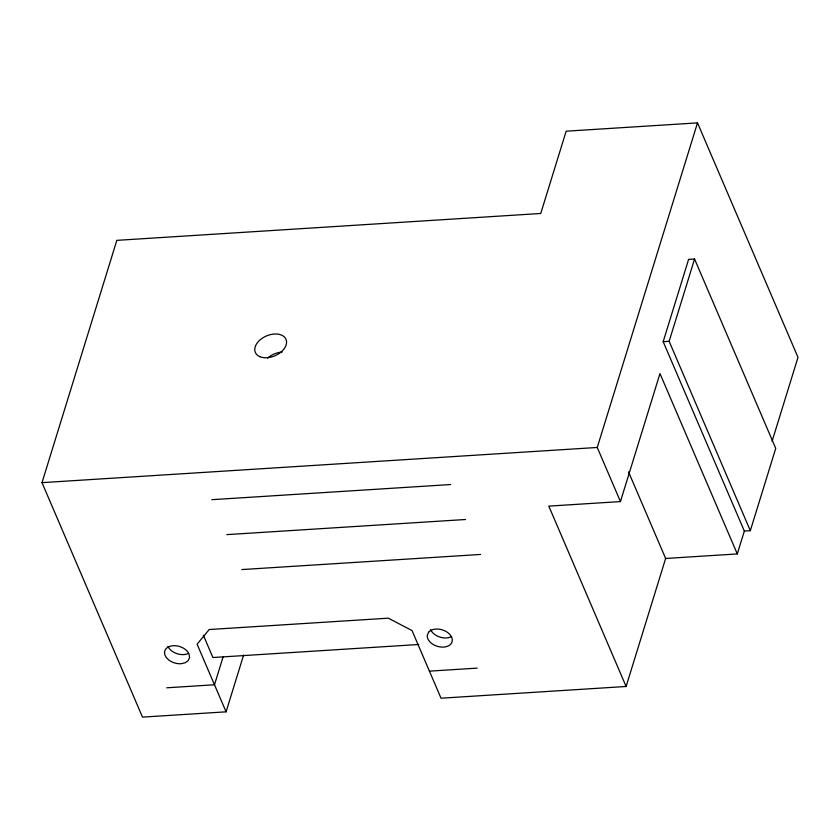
<?xml version="1.0" encoding="UTF-8"?>
<svg xmlns="http://www.w3.org/2000/svg" width="840" height="840" viewBox="0 0 840 840"><rect width="100%" height="100%" fill="white"/><g stroke="black" fill="none" stroke-linecap="round" stroke-linejoin="round"><path stroke-width="1.26" d="M243.611 655.053L226.086 711.827L142.496 717.119L42 482.654L116.834 240.356L540.74 213.486L566.16 131.198L697.505 122.882L798 357.346L772.086 441.263M223.157 656.702L214.484 684.768L166.719 687.803M226.086 711.827L197.096 644.196L209.202 629.528L388.322 618.177L412.031 630.567L441.021 698.208L626.105 686.48L548.803 506.121L620.445 501.575L597.25 447.468L697.505 122.882M744.345 531.069L663.18 341.691L688.59 259.403L694.565 259.024L775.73 448.403L750.32 530.691L744.345 531.069L737.289 553.928L665.637 558.474L626.105 686.48M750.32 530.691L669.144 341.313L694.565 259.024M620.445 501.575L659.977 373.569L737.289 553.928M663.18 341.691L669.144 341.313M42 482.654L597.25 447.468M211.816 499.685L450.629 484.544M226.79 534.629L465.612 519.498M241.773 569.573L480.585 554.442M418.74 644.49L212.919 657.531L203.343 635.176M429.419 671.15L477.183 668.125M628.53 471.902L665.637 558.474M188.044 653.625A12.863 8.599 17.2 0 1 167.958 646.338M450.744 636.972A12.863 8.599 17.2 0 1 430.657 629.685M267.645 358.06A16.684 10.794 -23.2 0 1 282.062 352.055M189.588 657.478L188.255 660.566L185.22 662.76L180.936 663.736A12.863 8.599 17.2 0 1 165.134 655.484A12.863 8.599 17.2 0 1 173.208 645.708A12.863 8.599 17.2 0 1 189.021 653.961L189.588 657.478M428.6 632.236L427.266 635.324A12.863 8.599 17.2 0 0 443.646 647.094A12.863 8.599 17.2 0 0 449.327 633.927A12.863 8.599 17.2 0 0 428.6 632.236M259.749 356.632A16.684 10.794 -23.2 0 0 286.146 344.894A16.684 10.794 -23.2 0 0 266.102 336.094A16.684 10.794 -23.2 0 0 259.749 356.632"/></g></svg>
